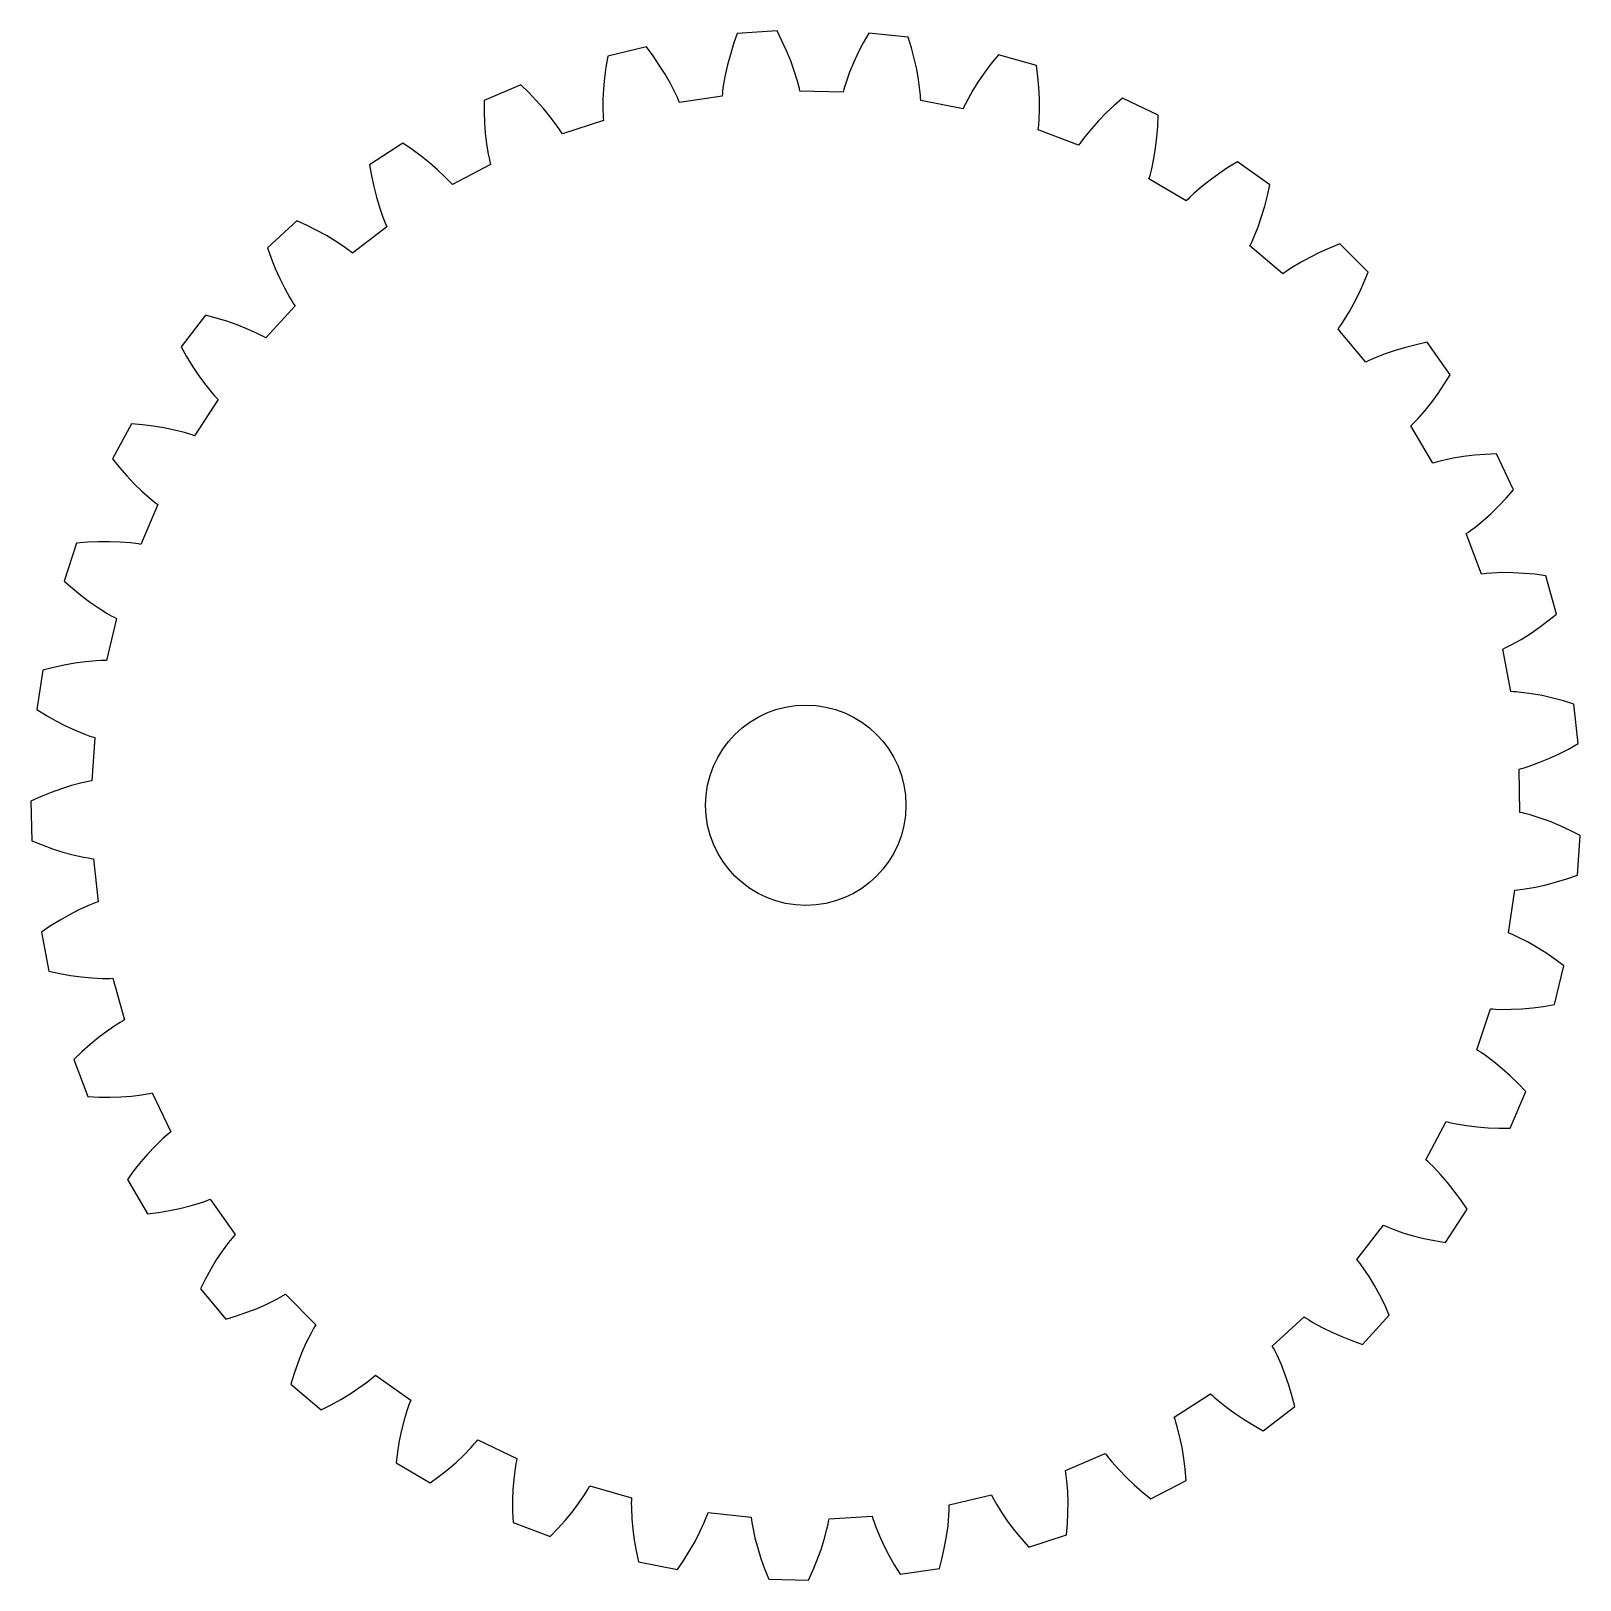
# Model space of a CAD drawing. Header units: millimetres. Extents: x -2.17 to 0, y 0 to 2.16.
import ezdxf

# ---------------------------------------------------------------- set-up
doc = ezdxf.new("R2010")
doc.units = ezdxf.units.MM

msp = doc.modelspace()

# ---------------------------------------------------------------- linework, layer by layer
msp.add_lwpolyline([(-2.0839, 1.1164), (-2.0874, 1.1157), (-2.0946, 1.1142), (-2.1088, 1.1104), (-2.123, 1.1059), (-2.1373, 1.1008), (-2.1515, 1.095), (-2.1656, 1.0886), (-2.1644, 1.0331), (-2.15, 1.0273), (-2.1356, 1.0221), (-2.1211, 1.0175), (-2.1067, 1.0136), (-2.0923, 1.0105), (-2.0852, 1.0092), (-2.0816, 1.0086), (-2.078, 1.0081), (-2.0717, 0.948), (-2.0751, 0.9468), (-2.0784, 0.9455), (-2.0852, 0.9428), (-2.0986, 0.9367), (-2.1119, 0.9299), (-2.125, 0.9224), (-2.1381, 0.9143), (-2.151, 0.9056), (-2.1405, 0.851), (-2.1253, 0.8478), (-2.1102, 0.8451), (-2.0952, 0.843), (-2.0803, 0.8416), (-2.0656, 0.8409), (-2.0583, 0.8408), (-2.0547, 0.8409), (-2.0511, 0.841), (-2.0347, 0.7829), (-2.0378, 0.7811), (-2.0409, 0.7792), (-2.0471, 0.7754), (-2.0593, 0.7671), (-2.0712, 0.7581), (-2.0829, 0.7485), (-2.0944, 0.7384), (-2.1057, 0.7276), (-2.0861, 0.6756), (-2.0705, 0.675), (-2.0552, 0.6749), (-2.0401, 0.6754), (-2.0252, 0.6765), (-2.0106, 0.6783), (-2.0034, 0.6795), (-1.9998, 0.6801), (-1.9963, 0.6809), (-1.9703, 0.6263), (-1.9731, 0.624), (-1.9758, 0.6217), (-1.9813, 0.6169), (-1.9919, 0.6066), (-2.0021, 0.5958), (-2.012, 0.5843), (-2.0216, 0.5724), (-2.0309, 0.5599), (-2.0028, 0.5119), (-1.9874, 0.5139), (-1.9722, 0.5164), (-1.9574, 0.5194), (-1.9429, 0.523), (-1.9288, 0.5273), (-1.9219, 0.5297), (-1.9185, 0.5309), (-1.9152, 0.5323), (-1.8803, 0.4829), (-1.8827, 0.4802), (-1.885, 0.4774), (-1.8896, 0.4717), (-1.8983, 0.4598), (-1.9066, 0.4474), (-1.9144, 0.4344), (-1.9218, 0.421), (-1.9288, 0.4072), (-1.8931, 0.3646), (-1.8782, 0.3692), (-1.8637, 0.3742), (-1.8496, 0.3797), (-1.8359, 0.3857), (-1.8228, 0.3923), (-1.8164, 0.3958), (-1.8132, 0.3976), (-1.8101, 0.3995), (-1.7674, 0.3568), (-1.7693, 0.3537), (-1.7711, 0.3505), (-1.7747, 0.3442), (-1.7813, 0.331), (-1.7873, 0.3173), (-1.7928, 0.3032), (-1.7979, 0.2888), (-1.8025, 0.2739), (-1.76, 0.238), (-1.7461, 0.245), (-1.7327, 0.2524), (-1.7197, 0.2603), (-1.7073, 0.2685), (-1.6954, 0.2772), (-1.6897, 0.2817), (-1.6869, 0.2841), (-1.6842, 0.2864), (-1.6349, 0.2515), (-1.6362, 0.2481), (-1.6375, 0.2447), (-1.6399, 0.2378), (-1.6441, 0.2238), (-1.6478, 0.2093), (-1.6509, 0.1945), (-1.6534, 0.1793), (-1.6554, 0.1639), (-1.6075, 0.1357), (-1.595, 0.145), (-1.583, 0.1545), (-1.5715, 0.1644), (-1.5607, 0.1747), (-1.5504, 0.1852), (-1.5456, 0.1907), (-1.5432, 0.1934), (-1.5409, 0.1962), (-1.4864, 0.1701), (-1.4872, 0.1666), (-1.4878, 0.163), (-1.489, 0.1558), (-1.4909, 0.1412), (-1.492, 0.1264), (-1.4925, 0.1112), (-1.4925, 0.0959), (-1.4919, 0.0804), (-1.4399, 0.0607), (-1.4291, 0.0719), (-1.4189, 0.0834), (-1.4093, 0.095), (-1.4003, 0.107), (-1.392, 0.1191), (-1.3881, 0.1253), (-1.3863, 0.1284), (-1.3845, 0.1316), (-1.3264, 0.1151), (-1.3265, 0.1114), (-1.3266, 0.1078), (-1.3265, 0.1005), (-1.3259, 0.0858), (-1.3245, 0.071), (-1.3224, 0.056), (-1.3198, 0.0408), (-1.3165, 0.0256), (-1.262, 0.015), (-1.2533, 0.0279), (-1.2452, 0.0409), (-1.2376, 0.0541), (-1.2308, 0.0673), (-1.2247, 0.0807), (-1.2219, 0.0875), (-1.2206, 0.0909), (-1.2194, 0.0943), (-1.1593, 0.0878), (-1.1588, 0.0842), (-1.1583, 0.0806), (-1.157, 0.0735), (-1.1538, 0.0591), (-1.15, 0.0446), (-1.1454, 0.0302), (-1.1403, 0.0158), (-1.1345, 0.0013), (-1.0789, 0.0001), (-1.0725, 0.0143), (-1.0667, 0.0285), (-1.0615, 0.0427), (-1.057, 0.0569), (-1.0533, 0.0712), (-1.0517, 0.0783), (-1.051, 0.0818), (-1.0503, 0.0854), (-0.99, 0.0892), (-0.9889, 0.0857), (-0.9878, 0.0823), (-0.9853, 0.0754), (-0.9798, 0.0618), (-0.9735, 0.0482), (-0.9666, 0.0347), (-0.9591, 0.0214), (-0.951, 0.0081), (-0.896, 0.0163), (-0.8921, 0.0313), (-0.8888, 0.0463), (-0.8861, 0.0612), (-0.884, 0.076), (-0.8827, 0.0907), (-0.8823, 0.0979), (-0.8822, 0.1016), (-0.8822, 0.1052), (-0.8234, 0.1191), (-0.8218, 0.1159), (-0.8201, 0.1127), (-0.8165, 0.1063), (-0.8087, 0.0938), (-0.8003, 0.0815), (-0.7912, 0.0694), (-0.7815, 0.0575), (-0.7712, 0.0458), (-0.7184, 0.0632), (-0.7171, 0.0787), (-0.7164, 0.094), (-0.7162, 0.1091), (-0.7167, 0.124), (-0.7179, 0.1387), (-0.7188, 0.146), (-0.7193, 0.1495), (-0.7199, 0.1531), (-0.6643, 0.1768), (-0.6621, 0.1739), (-0.6599, 0.171), (-0.6553, 0.1654), (-0.6455, 0.1544), (-0.6351, 0.1437), (-0.6241, 0.1333), (-0.6125, 0.1232), (-0.6005, 0.1134), (-0.5513, 0.1394), (-0.5527, 0.1549), (-0.5545, 0.1701), (-0.5569, 0.1851), (-0.5599, 0.1997), (-0.5636, 0.214), (-0.5657, 0.2209), (-0.5668, 0.2244), (-0.568, 0.2278), (-0.5172, 0.2605), (-0.5145, 0.2581), (-0.5119, 0.2556), (-0.5064, 0.2508), (-0.4949, 0.2416), (-0.4828, 0.2328), (-0.4702, 0.2244), (-0.4571, 0.2165), (-0.4435, 0.2088), (-0.3995, 0.2428), (-0.4035, 0.2578), (-0.4079, 0.2725), (-0.4128, 0.2869), (-0.4182, 0.3008), (-0.4242, 0.3142), (-0.4274, 0.3207), (-0.4291, 0.3239), (-0.4309, 0.3271), (-0.3863, 0.368), (-0.3833, 0.366), (-0.3803, 0.364), (-0.374, 0.3602), (-0.3612, 0.3531), (-0.3478, 0.3464), (-0.3339, 0.3403), (-0.3197, 0.3347), (-0.305, 0.3294), (-0.2674, 0.3704), (-0.2738, 0.3845), (-0.2806, 0.3983), (-0.2879, 0.4115), (-0.2956, 0.4243), (-0.3038, 0.4366), (-0.3081, 0.4425), (-0.3103, 0.4453), (-0.3125, 0.4482), (-0.2755, 0.4959), (-0.2722, 0.4945), (-0.2689, 0.4931), (-0.2621, 0.4904), (-0.2482, 0.4855), (-0.2339, 0.4813), (-0.2192, 0.4776), (-0.2042, 0.4744), (-0.1889, 0.4717), (-0.1587, 0.5184), (-0.1674, 0.5313), (-0.1765, 0.5437), (-0.1859, 0.5555), (-0.1956, 0.5668), (-0.2058, 0.5775), (-0.211, 0.5826), (-0.2137, 0.5851), (-0.2164, 0.5875), (-0.188, 0.6408), (-0.1845, 0.6399), (-0.1809, 0.6391), (-0.1738, 0.6376), (-0.1593, 0.6351), (-0.1445, 0.6334), (-0.1294, 0.6322), (-0.114, 0.6316), (-0.0985, 0.6316), (-0.0766, 0.6827), (-0.0874, 0.6939), (-0.0984, 0.7046), (-0.1097, 0.7147), (-0.1212, 0.7242), (-0.133, 0.733), (-0.139, 0.7371), (-0.142, 0.7391), (-0.1451, 0.741), (-0.1261, 0.7984), (-0.1225, 0.7981), (-0.1189, 0.7979), (-0.1116, 0.7976), (-0.0969, 0.7977), (-0.082, 0.7984), (-0.0669, 0.7998), (-0.0517, 0.8018), (-0.0364, 0.8044), (-0.0235, 0.8585), (-0.036, 0.8677), (-0.0486, 0.8764), (-0.0615, 0.8845), (-0.0744, 0.8919), (-0.0875, 0.8986), (-0.0942, 0.9016), (-0.0975, 0.903), (-0.1008, 0.9044), (-0.0918, 0.9642), (-0.0882, 0.9645), (-0.0846, 0.9649), (-0.0774, 0.9658), (-0.0629, 0.9684), (-0.0483, 0.9716), (-0.0337, 0.9756), (-0.0191, 0.9801), (-0.0044, 0.9853), (-0.0008, 1.0407), (-0.0147, 1.0477), (-0.0286, 1.0541), (-0.0426, 1.0599), (-0.0567, 1.065), (-0.0707, 1.0694), (-0.0778, 1.0713), (-0.0813, 1.0721), (-0.0848, 1.0729), (-0.086, 1.1333), (-0.0825, 1.1343), (-0.0791, 1.1353), (-0.0721, 1.1374), (-0.0582, 1.1424), (-0.0444, 1.1481), (-0.0307, 1.1544), (-0.017, 1.1614), (-0.0034, 1.1689), (-0.0093, 1.2242), (-0.0241, 1.2287), (-0.039, 1.2327), (-0.0537, 1.236), (-0.0684, 1.2387), (-0.083, 1.2406), (-0.0903, 1.2413), (-0.0939, 1.2415), (-0.0975, 1.2417), (-0.1089, 1.3011), (-0.1056, 1.3026), (-0.1024, 1.3041), (-0.0959, 1.3075), (-0.083, 1.3147), (-0.0704, 1.3226), (-0.0579, 1.3312), (-0.0456, 1.3404), (-0.0335, 1.3501), (-0.0486, 1.4036), (-0.064, 1.4056), (-0.0793, 1.4069), (-0.0944, 1.4077), (-0.1094, 1.4079), (-0.1241, 1.4073), (-0.1313, 1.4067), (-0.1349, 1.4064), (-0.1385, 1.406), (-0.1598, 1.4625), (-0.1568, 1.4646), (-0.1539, 1.4667), (-0.148, 1.471), (-0.1366, 1.4803), (-0.1255, 1.4903), (-0.1146, 1.5008), (-0.1041, 1.5119), (-0.0938, 1.5236), (-0.1177, 1.5738), (-0.1332, 1.5731), (-0.1485, 1.5719), (-0.1636, 1.5701), (-0.1783, 1.5677), (-0.1927, 1.5647), (-0.1998, 1.5629), (-0.2033, 1.5619), (-0.2067, 1.5609), (-0.2373, 1.613), (-0.2347, 1.6156), (-0.2321, 1.6181), (-0.2271, 1.6234), (-0.2174, 1.6345), (-0.2081, 1.6462), (-0.1992, 1.6584), (-0.1907, 1.6712), (-0.1825, 1.6844), (-0.2145, 1.7298), (-0.2297, 1.7265), (-0.2446, 1.7227), (-0.2591, 1.7184), (-0.2733, 1.7136), (-0.2869, 1.7082), (-0.2936, 1.7052), (-0.2969, 1.7037), (-0.3001, 1.7021), (-0.339, 1.7483), (-0.3369, 1.7512), (-0.3348, 1.7542), (-0.3308, 1.7603), (-0.3231, 1.7728), (-0.3159, 1.7859), (-0.3092, 1.7995), (-0.3029, 1.8135), (-0.2971, 1.8279), (-0.3364, 1.8672), (-0.3508, 1.8614), (-0.3648, 1.8552), (-0.3784, 1.8485), (-0.3915, 1.8414), (-0.4041, 1.8337), (-0.4101, 1.8296), (-0.4131, 1.8276), (-0.416, 1.8254), (-0.4622, 1.8644), (-0.4606, 1.8677), (-0.459, 1.8709), (-0.4561, 1.8776), (-0.4506, 1.8913), (-0.4458, 1.9054), (-0.4414, 1.9199), (-0.4376, 1.9348), (-0.4343, 1.95), (-0.4797, 1.9821), (-0.4929, 1.9739), (-0.5057, 1.9654), (-0.5179, 1.9565), (-0.5296, 1.9473), (-0.5407, 1.9376), (-0.546, 1.9326), (-0.5486, 1.93), (-0.5511, 1.9274), (-0.6032, 1.9581), (-0.6022, 1.9615), (-0.6012, 1.965), (-0.5994, 1.9721), (-0.5963, 1.9865), (-0.5939, 2.0012), (-0.5921, 2.0163), (-0.5909, 2.0315), (-0.5902, 2.0471), (-0.6403, 2.0711), (-0.652, 2.0608), (-0.6631, 2.0503), (-0.6737, 2.0394), (-0.6837, 2.0283), (-0.693, 2.0169), (-0.6974, 2.0111), (-0.6995, 2.0081), (-0.7015, 2.0051), (-0.758, 2.0265), (-0.7576, 2.0301), (-0.7572, 2.0337), (-0.7566, 2.041), (-0.7561, 2.0557), (-0.7562, 2.0706), (-0.757, 2.0858), (-0.7583, 2.101), (-0.7603, 2.1165), (-0.8137, 2.1316), (-0.8235, 2.1195), (-0.8327, 2.1073), (-0.8413, 2.0948), (-0.8492, 2.0822), (-0.8565, 2.0693), (-0.8598, 2.0629), (-0.8614, 2.0596), (-0.8629, 2.0563), (-0.9222, 2.0678), (-0.9224, 2.0714), (-0.9226, 2.0751), (-0.9233, 2.0823), (-0.9252, 2.0969), (-0.9278, 2.1116), (-0.9311, 2.1264), (-0.9351, 2.1412), (-0.9396, 2.1561), (-0.9948, 2.162), (-1.0024, 2.1485), (-1.0094, 2.1348), (-1.0158, 2.1211), (-1.0215, 2.1073), (-1.0264, 2.0934), (-1.0286, 2.0865), (-1.0296, 2.083), (-1.0306, 2.0795), (-1.091, 2.0808), (-1.0918, 2.0843), (-1.0926, 2.0879), (-1.0945, 2.0949), (-1.0988, 2.109), (-1.1039, 2.123), (-1.1097, 2.137), (-1.1161, 2.151), (-1.123, 2.1649), (-1.1785, 2.1614), (-1.1837, 2.1467), (-1.1882, 2.1321), (-1.1922, 2.1175), (-1.1955, 2.1029), (-1.1981, 2.0884), (-1.199, 2.0812), (-1.1994, 2.0776), (-1.1998, 2.074), (-1.2595, 2.0651), (-1.2609, 2.0684), (-1.2623, 2.0718), (-1.2654, 2.0784), (-1.272, 2.0915), (-1.2794, 2.1045), (-1.2875, 2.1173), (-1.2961, 2.13), (-1.3053, 2.1425), (-1.3594, 2.1297), (-1.362, 2.1144), (-1.3641, 2.0992), (-1.3655, 2.0841), (-1.3663, 2.0692), (-1.3664, 2.0545), (-1.3661, 2.0472), (-1.3659, 2.0436), (-1.3656, 2.04), (-1.423, 2.0211), (-1.4249, 2.0242), (-1.4269, 2.0272), (-1.431, 2.0332), (-1.4398, 2.0451), (-1.4493, 2.0566), (-1.4594, 2.0679), (-1.47, 2.0789), (-1.4812, 2.0897), (-1.5324, 2.0679), (-1.5324, 2.0524), (-1.5318, 2.0371), (-1.5307, 2.022), (-1.5289, 2.0072), (-1.5265, 1.9926), (-1.525, 1.9855), (-1.5242, 1.982), (-1.5233, 1.9785), (-1.5767, 1.9502), (-1.5791, 1.9529), (-1.5816, 1.9555), (-1.5866, 1.9608), (-1.5973, 1.9709), (-1.6086, 1.9807), (-1.6204, 1.9901), (-1.6328, 1.9992), (-1.6457, 2.0079), (-1.6924, 1.9778), (-1.6898, 1.9625), (-1.6866, 1.9475), (-1.6829, 1.9328), (-1.6787, 1.9185), (-1.6739, 1.9046), (-1.6712, 1.8978), (-1.6698, 1.8944), (-1.6683, 1.8911), (-1.7162, 1.8542), (-1.719, 1.8565), (-1.7219, 1.8587), (-1.7278, 1.863), (-1.74, 1.8712), (-1.7528, 1.8789), (-1.766, 1.8862), (-1.7798, 1.893), (-1.7939, 1.8995), (-1.8349, 1.8619), (-1.8297, 1.8473), (-1.8241, 1.833), (-1.818, 1.8191), (-1.8114, 1.8057), (-1.8042, 1.7929), (-1.8005, 1.7866), (-1.7985, 1.7836), (-1.7965, 1.7806), (-1.8374, 1.7361), (-1.8406, 1.7378), (-1.8438, 1.7395), (-1.8503, 1.7428), (-1.8637, 1.7488), (-1.8776, 1.7543), (-1.892, 1.7592), (-1.9066, 1.7636), (-1.9217, 1.7676), (-1.9557, 1.7236), (-1.9481, 1.7101), (-1.9402, 1.6969), (-1.9318, 1.6843), (-1.9231, 1.6722), (-1.9139, 1.6607), (-1.9091, 1.6552), (-1.9066, 1.6525), (-1.9042, 1.6499), (-1.937, 1.5992), (-1.9404, 1.6003), (-1.9438, 1.6015), (-1.9508, 1.6036), (-1.9651, 1.6072), (-1.9797, 1.6103), (-1.9946, 1.6127), (-2.0099, 1.6146), (-2.0253, 1.616), (-2.0515, 1.5669), (-2.0417, 1.5548), (-2.0316, 1.5432), (-2.0212, 1.5322), (-2.0106, 1.5218), (-1.9996, 1.512), (-1.9939, 1.5074), (-1.9911, 1.5051), (-1.9882, 1.503), (-2.0119, 1.4474), (-2.0155, 1.448), (-2.0191, 1.4485), (-2.0263, 1.4494), (-2.041, 1.4506), (-2.0559, 1.4511), (-2.0711, 1.451), (-2.0864, 1.4503), (-2.1019, 1.449), (-2.1193, 1.3962), (-2.1076, 1.386), (-2.0958, 1.3763), (-2.0837, 1.3671), (-2.0714, 1.3587), (-2.0589, 1.3509), (-2.0526, 1.3473), (-2.0494, 1.3456), (-2.0461, 1.3439), (-2.0602, 1.2851), (-2.0638, 1.2851), (-2.0674, 1.285), (-2.0747, 1.2847), (-2.0894, 1.2834), (-2.1042, 1.2814), (-2.1191, 1.2787), (-2.134, 1.2754), (-2.1491, 1.2715), (-2.1574, 1.2166), (-2.1441, 1.2084), (-2.1308, 1.2009), (-2.1173, 1.1939), (-2.1038, 1.1876), (-2.0901, 1.1821), (-2.0833, 1.1796), (-2.0798, 1.1784), (-2.0764, 1.1774), (-2.0803, 1.1171)], close=True)
msp.add_circle((-1.0828, 1.0828), 0.14)

doc.saveas('drawing.dxf')
